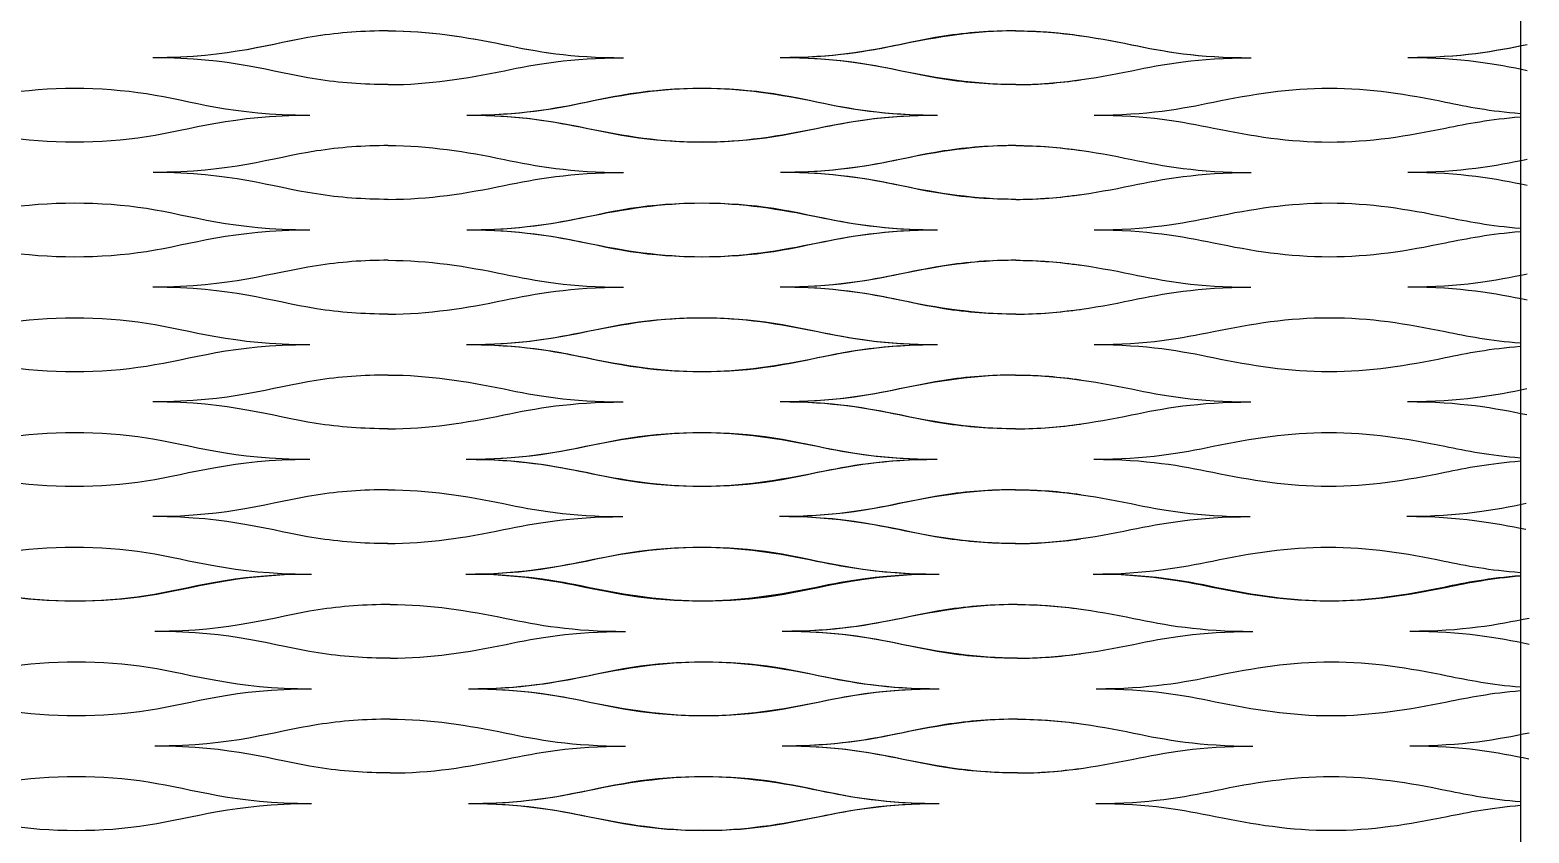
# Model space of a CAD drawing. Header units: millimetres. Extents: x 1 to 583, y -486 to -2.
# Drawn here: x 475.35 to 500.03, y -133.13 to -119.9 of the extents above; entities that cross this region are included whole.
import ezdxf

# ---------------------------------------------------------------- set-up
doc = ezdxf.new("R2010")
doc.units = ezdxf.units.MM
doc.header["$MEASUREMENT"] = 0
doc.layers.add('DEFAULT', color=7, linetype='Continuous')
doc.layers.add('dibujo', color=10, linetype='Continuous')

msp = doc.modelspace()

# ---------------------------------------------------------------- linework, layer by layer
at = {"layer": 'DEFAULT'}
for points, knots in [([(481.251, -119.915), (480.848, -119.915), (480.444, -119.945), (480.068, -120.004), (479.315, -120.122), (478.669, -120.358), (477.378, -120.358)], [0, 0, 0, 0, 1, 1, 1, 2, 2, 2, 2]), ([(481.253, -119.916), (480.85, -119.916), (480.446, -119.945), (480.07, -120.004), (479.317, -120.122), (478.671, -120.358), (477.38, -120.358)], [0, 0, 0, 0, 1, 1, 1, 2, 2, 2, 2]), ([(481.251, -119.915), (481.916, -119.915), (482.531, -120.015), (483.16, -120.144), (483.675, -120.251), (484.252, -120.358), (485.123, -120.358)], [0, 0, 0, 0, 1, 1, 1, 2, 2, 2, 2]), ([(481.253, -119.916), (481.919, -119.916), (482.534, -120.015), (483.163, -120.144), (483.678, -120.251), (484.255, -120.358), (485.127, -120.358)], [0, 0, 0, 0, 1, 1, 1, 2, 2, 2, 2]), ([(491.579, -119.915), (490.913, -119.915), (490.299, -120.015), (489.669, -120.144), (489.154, -120.251), (488.577, -120.358), (487.705, -120.358)], [0, 0, 0, 0, 1, 1, 1, 2, 2, 2, 2]), ([(491.581, -119.915), (491.177, -119.915), (490.774, -119.945), (490.397, -120.004), (489.644, -120.122), (488.999, -120.358), (487.708, -120.358)], [0, 0, 0, 0, 1, 1, 1, 2, 2, 2, 2]), ([(491.583, -119.916), (490.917, -119.916), (490.302, -120.015), (489.673, -120.144), (489.158, -120.251), (488.581, -120.358), (487.709, -120.358)], [0, 0, 0, 0, 1, 1, 1, 2, 2, 2, 2]), ([(491.583, -119.916), (491.179, -119.916), (490.776, -119.945), (490.399, -120.004), (489.646, -120.122), (489, -120.358), (487.709, -120.358)], [0, 0, 0, 0, 1, 1, 1, 2, 2, 2, 2]), ([(491.58, -119.915), (492.246, -119.915), (492.86, -120.015), (493.489, -120.144), (494.004, -120.251), (494.581, -120.358), (495.453, -120.358)], [0, 0, 0, 0, 1, 1, 1, 2, 2, 2, 2]), ([(491.583, -119.916), (492.248, -119.916), (492.863, -120.015), (493.492, -120.144), (494.007, -120.251), (494.585, -120.358), (495.456, -120.358)], [0, 0, 0, 0, 1, 1, 1, 2, 2, 2, 2]), ([(481.253, -120.801), (480.85, -120.801), (480.446, -120.772), (480.07, -120.713), (479.317, -120.594), (478.671, -120.358), (477.38, -120.358)], [0, 0, 0, 0, 1, 1, 1, 2, 2, 2, 2]), ([(481.253, -120.801), (481.919, -120.801), (482.534, -120.702), (483.163, -120.572), (483.678, -120.466), (484.255, -120.358), (485.127, -120.358)], [0, 0, 0, 0, 1, 1, 1, 2, 2, 2, 2]), ([(491.583, -120.801), (490.917, -120.801), (490.302, -120.702), (489.673, -120.572), (489.158, -120.466), (488.581, -120.358), (487.709, -120.358)], [0, 0, 0, 0, 1, 1, 1, 2, 2, 2, 2]), ([(491.583, -120.801), (491.179, -120.801), (490.776, -120.772), (490.399, -120.713), (489.646, -120.594), (489, -120.358), (487.709, -120.358)], [0, 0, 0, 0, 1, 1, 1, 2, 2, 2, 2]), ([(491.583, -120.801), (492.248, -120.801), (492.863, -120.702), (493.492, -120.572), (494.007, -120.466), (494.585, -120.358), (495.456, -120.358)], [0, 0, 0, 0, 1, 1, 1, 2, 2, 2, 2]), ([(472.215, -121.303), (473.506, -121.303), (474.152, -121.067), (474.905, -120.949), (475.658, -120.831), (476.519, -120.831), (477.272, -120.949), (478.025, -121.067), (478.671, -121.303), (479.962, -121.303)], [0, 0, 0, 0, 1, 1, 1, 2, 2, 2, 3, 3, 3, 3]), ([(482.544, -121.303), (483.836, -121.303), (484.481, -121.067), (485.234, -120.949), (485.988, -120.831), (486.848, -120.831), (487.602, -120.949), (488.355, -121.067), (489, -121.303), (490.292, -121.303)], [0, 0, 0, 0, 1, 1, 1, 2, 2, 2, 3, 3, 3, 3]), ([(482.544, -121.303), (483.416, -121.303), (483.993, -121.195), (484.508, -121.089), (485.138, -120.959), (485.752, -120.86), (486.418, -120.86), (487.084, -120.86), (487.698, -120.959), (488.327, -121.089), (488.842, -121.195), (489.42, -121.303), (490.291, -121.303)], [0, 0, 0, 0, 1, 1, 1, 2, 2, 2, 3, 3, 3, 4, 4, 4, 4]), ([(492.874, -121.303), (493.745, -121.303), (494.323, -121.195), (494.838, -121.089), (495.467, -120.959), (496.082, -120.86), (496.747, -120.86), (497.413, -120.86), (498.028, -120.959), (498.657, -121.089), (499.012, -121.163), (499.398, -121.237), (499.889, -121.275)], [0, 0, 0, 0, 1, 1, 1, 2, 2, 2, 3, 3, 3, 3.690413, 3.690413, 3.690413, 3.690413]), ([(472.215, -121.303), (473.506, -121.303), (474.152, -121.539), (474.905, -121.657), (475.658, -121.775), (476.519, -121.775), (477.272, -121.657), (478.025, -121.539), (478.671, -121.303), (479.962, -121.303)], [0, 0, 0, 0, 1, 1, 1, 2, 2, 2, 3, 3, 3, 3]), ([(482.544, -121.303), (483.416, -121.303), (483.993, -121.411), (484.508, -121.517), (485.137, -121.647), (485.752, -121.746), (486.417, -121.746), (487.083, -121.746), (487.698, -121.647), (488.327, -121.517), (488.842, -121.411), (489.42, -121.303), (490.291, -121.303)], [0, 0, 0, 0, 1, 1, 1, 2, 2, 2, 3, 3, 3, 4, 4, 4, 4]), ([(482.544, -121.303), (483.836, -121.303), (484.481, -121.539), (485.234, -121.657), (485.988, -121.775), (486.848, -121.775), (487.602, -121.657), (488.355, -121.539), (489, -121.303), (490.292, -121.303)], [0, 0, 0, 0, 1, 1, 1, 2, 2, 2, 3, 3, 3, 3]), ([(492.874, -121.303), (493.745, -121.303), (494.323, -121.411), (494.838, -121.517), (495.467, -121.647), (496.081, -121.746), (496.747, -121.746), (497.413, -121.746), (498.027, -121.647), (498.657, -121.517), (499.012, -121.444), (499.398, -121.37), (499.889, -121.331)], [0, 0, 0, 0, 1, 1, 1, 2, 2, 2, 3, 3, 3, 3.690428, 3.690428, 3.690428, 3.690428]), ([(481.253, -121.805), (480.85, -121.805), (480.446, -121.834), (480.07, -121.894), (479.316, -122.012), (478.671, -122.248), (477.38, -122.248)], [0, 0, 0, 0, 1, 1, 1, 2, 2, 2, 2]), ([(481.253, -121.805), (481.919, -121.805), (482.533, -121.904), (483.163, -122.034), (483.677, -122.14), (484.255, -122.248), (485.126, -122.248)], [0, 0, 0, 0, 1, 1, 1, 2, 2, 2, 2]), ([(491.582, -121.805), (490.916, -121.805), (490.302, -121.904), (489.673, -122.034), (489.158, -122.14), (488.58, -122.248), (487.709, -122.248)], [0, 0, 0, 0, 1, 1, 1, 2, 2, 2, 2]), ([(491.583, -121.805), (491.179, -121.805), (490.776, -121.834), (490.399, -121.894), (489.646, -122.012), (489, -122.248), (487.709, -122.248)], [0, 0, 0, 0, 1, 1, 1, 2, 2, 2, 2]), ([(491.583, -121.805), (492.248, -121.805), (492.863, -121.904), (493.492, -122.034), (494.007, -122.14), (494.584, -122.248), (495.456, -122.248)], [0, 0, 0, 0, 1, 1, 1, 2, 2, 2, 2]), ([(481.253, -122.691), (480.85, -122.691), (480.446, -122.661), (480.07, -122.602), (479.316, -122.484), (478.671, -122.248), (477.38, -122.248)], [0, 0, 0, 0, 1, 1, 1, 2, 2, 2, 2]), ([(481.253, -122.691), (481.918, -122.691), (482.533, -122.592), (483.162, -122.462), (483.677, -122.355), (484.255, -122.248), (485.126, -122.248)], [0, 0, 0, 0, 1, 1, 1, 2, 2, 2, 2]), ([(491.582, -122.691), (490.916, -122.691), (490.301, -122.592), (489.672, -122.462), (489.157, -122.355), (488.58, -122.248), (487.709, -122.248)], [0, 0, 0, 0, 1, 1, 1, 2, 2, 2, 2]), ([(491.583, -122.691), (491.179, -122.691), (490.776, -122.661), (490.399, -122.602), (489.646, -122.484), (489, -122.248), (487.709, -122.248)], [0, 0, 0, 0, 1, 1, 1, 2, 2, 2, 2]), ([(491.582, -122.691), (492.248, -122.691), (492.862, -122.592), (493.492, -122.462), (494.007, -122.355), (494.584, -122.248), (495.456, -122.248)], [0, 0, 0, 0, 1, 1, 1, 2, 2, 2, 2]), ([(472.215, -123.192), (473.506, -123.192), (474.152, -122.956), (474.905, -122.838), (475.658, -122.72), (476.519, -122.72), (477.272, -122.838), (478.025, -122.956), (478.671, -123.192), (479.962, -123.192)], [0, 0, 0, 0, 1, 1, 1, 2, 2, 2, 3, 3, 3, 3]), ([(482.544, -123.192), (483.836, -123.192), (484.481, -122.956), (485.234, -122.838), (485.988, -122.72), (486.848, -122.72), (487.602, -122.838), (488.355, -122.956), (489, -123.192), (490.292, -123.192)], [0, 0, 0, 0, 1, 1, 1, 2, 2, 2, 3, 3, 3, 3]), ([(482.544, -123.192), (483.415, -123.192), (483.993, -123.085), (484.508, -122.979), (485.137, -122.849), (485.751, -122.75), (486.417, -122.75), (487.083, -122.75), (487.697, -122.849), (488.326, -122.979), (488.841, -123.085), (489.419, -123.192), (490.29, -123.192)], [0, 0, 0, 0, 1, 1, 1, 2, 2, 2, 3, 3, 3, 4, 4, 4, 4]), ([(492.873, -123.192), (493.745, -123.192), (494.322, -123.085), (494.837, -122.979), (495.466, -122.849), (496.081, -122.75), (496.746, -122.75), (497.412, -122.75), (498.027, -122.849), (498.656, -122.979), (499.012, -123.052), (499.397, -123.126), (499.889, -123.165)], [0, 0, 0, 0, 1, 1, 1, 2, 2, 2, 3, 3, 3, 3.690981, 3.690981, 3.690981, 3.690981]), ([(472.215, -123.192), (473.506, -123.192), (474.152, -123.429), (474.905, -123.547), (475.658, -123.665), (476.519, -123.665), (477.272, -123.547), (478.025, -123.429), (478.67, -123.192), (479.962, -123.192)], [0, 0, 0, 0, 1, 1, 1, 2, 2, 2, 3, 3, 3, 3]), ([(482.544, -123.192), (483.415, -123.192), (483.992, -123.3), (484.507, -123.406), (485.136, -123.536), (485.751, -123.635), (486.416, -123.635), (487.082, -123.635), (487.696, -123.536), (488.326, -123.406), (488.841, -123.3), (489.419, -123.192), (490.29, -123.192)], [0, 0, 0, 0, 1, 1, 1, 2, 2, 2, 3, 3, 3, 4, 4, 4, 4]), ([(482.544, -123.192), (483.836, -123.192), (484.481, -123.429), (485.234, -123.547), (485.987, -123.665), (486.848, -123.665), (487.601, -123.547), (488.354, -123.429), (489, -123.192), (490.291, -123.192)], [0, 0, 0, 0, 1, 1, 1, 2, 2, 2, 3, 3, 3, 3]), ([(492.873, -123.192), (493.745, -123.192), (494.322, -123.3), (494.837, -123.406), (495.466, -123.536), (496.08, -123.635), (496.746, -123.635), (497.411, -123.635), (498.026, -123.536), (498.655, -123.406), (499.011, -123.333), (499.397, -123.259), (499.889, -123.22)], [0, 0, 0, 0, 1, 1, 1, 2, 2, 2, 3, 3, 3, 3.691001, 3.691001, 3.691001, 3.691001]), ([(481.253, -123.694), (480.849, -123.694), (480.446, -123.724), (480.069, -123.783), (479.316, -123.901), (478.67, -124.137), (477.379, -124.137)], [0, 0, 0, 0, 1, 1, 1, 2, 2, 2, 2]), ([(481.252, -123.694), (481.918, -123.694), (482.532, -123.793), (483.161, -123.923), (483.676, -124.03), (484.253, -124.137), (485.124, -124.137)], [0, 0, 0, 0, 1, 1, 1, 2, 2, 2, 2]), ([(491.58, -123.694), (490.915, -123.694), (490.3, -123.793), (489.67, -123.923), (489.155, -124.03), (488.578, -124.137), (487.706, -124.137)], [0, 0, 0, 0, 1, 1, 1, 2, 2, 2, 2]), ([(491.582, -123.694), (491.179, -123.694), (490.775, -123.724), (490.399, -123.783), (489.645, -123.901), (489, -124.137), (487.709, -124.137)], [0, 0, 0, 0, 1, 1, 1, 2, 2, 2, 2]), ([(491.582, -123.694), (492.247, -123.694), (492.862, -123.793), (493.49, -123.923), (494.005, -124.03), (494.582, -124.137), (495.454, -124.137)], [0, 0, 0, 0, 1, 1, 1, 2, 2, 2, 2]), ([(481.253, -124.58), (480.849, -124.58), (480.446, -124.551), (480.069, -124.492), (479.316, -124.373), (478.67, -124.137), (477.379, -124.137)], [0, 0, 0, 0, 1, 1, 1, 2, 2, 2, 2]), ([(481.251, -124.58), (481.917, -124.58), (482.531, -124.481), (483.16, -124.351), (483.675, -124.245), (484.253, -124.137), (485.124, -124.137)], [0, 0, 0, 0, 1, 1, 1, 2, 2, 2, 2]), ([(491.578, -124.58), (490.913, -124.58), (490.298, -124.481), (489.67, -124.351), (489.155, -124.245), (488.578, -124.137), (487.706, -124.137)], [0, 0, 0, 0, 1, 1, 1, 2, 2, 2, 2]), ([(491.582, -124.58), (491.179, -124.58), (490.775, -124.551), (490.399, -124.492), (489.645, -124.373), (489, -124.137), (487.709, -124.137)], [0, 0, 0, 0, 1, 1, 1, 2, 2, 2, 2]), ([(491.581, -124.58), (492.246, -124.58), (492.861, -124.481), (493.49, -124.351), (494.005, -124.245), (494.582, -124.137), (495.454, -124.137)], [0, 0, 0, 0, 1, 1, 1, 2, 2, 2, 2]), ([(472.215, -125.082), (473.506, -125.082), (474.152, -124.846), (474.905, -124.728), (475.658, -124.61), (476.519, -124.61), (477.272, -124.728), (478.025, -124.846), (478.67, -125.082), (479.962, -125.082)], [0, 0, 0, 0, 1, 1, 1, 2, 2, 2, 3, 3, 3, 3]), ([(482.544, -125.082), (483.836, -125.082), (484.481, -124.846), (485.234, -124.728), (485.987, -124.61), (486.848, -124.61), (487.601, -124.728), (488.354, -124.846), (489, -125.082), (490.291, -125.082)], [0, 0, 0, 0, 1, 1, 1, 2, 2, 2, 3, 3, 3, 3]), ([(482.541, -125.082), (483.413, -125.082), (483.99, -124.974), (484.505, -124.868), (485.134, -124.738), (485.749, -124.639), (486.414, -124.639), (487.08, -124.639), (487.694, -124.738), (488.323, -124.868), (488.838, -124.974), (489.415, -125.082), (490.286, -125.082)], [0, 0, 0, 0, 1, 1, 1, 2, 2, 2, 3, 3, 3, 4, 4, 4, 4]), ([(492.871, -125.082), (493.742, -125.082), (494.32, -124.974), (494.835, -124.868), (495.464, -124.738), (496.078, -124.639), (496.744, -124.639), (497.409, -124.639), (498.024, -124.738), (498.653, -124.868), (499.009, -124.942), (499.396, -125.016), (499.889, -125.055)], [0, 0, 0, 0, 1, 1, 1, 2, 2, 2, 3, 3, 3, 3.692672, 3.692672, 3.692672, 3.692672]), ([(472.215, -125.082), (473.506, -125.082), (474.151, -125.318), (474.904, -125.436), (475.657, -125.554), (476.518, -125.554), (477.271, -125.436), (478.024, -125.318), (478.669, -125.082), (479.96, -125.082)], [0, 0, 0, 0, 1, 1, 1, 2, 2, 2, 3, 3, 3, 3]), ([(482.541, -125.082), (483.413, -125.082), (483.99, -125.19), (484.504, -125.296), (485.133, -125.426), (485.747, -125.525), (486.412, -125.525), (487.078, -125.525), (487.693, -125.426), (488.322, -125.296), (488.837, -125.19), (489.415, -125.082), (490.286, -125.082)], [0, 0, 0, 0, 1, 1, 1, 2, 2, 2, 3, 3, 3, 4, 4, 4, 4]), ([(482.544, -125.082), (483.835, -125.082), (484.48, -125.318), (485.233, -125.436), (485.986, -125.554), (486.847, -125.554), (487.6, -125.436), (488.353, -125.318), (488.998, -125.082), (490.289, -125.082)], [0, 0, 0, 0, 1, 1, 1, 2, 2, 2, 3, 3, 3, 3]), ([(492.871, -125.082), (493.742, -125.082), (494.319, -125.19), (494.834, -125.296), (495.462, -125.426), (496.076, -125.525), (496.742, -125.525), (497.407, -125.525), (498.022, -125.426), (498.652, -125.296), (499.008, -125.222), (499.395, -125.148), (499.889, -125.109)], [0, 0, 0, 0, 1, 1, 1, 2, 2, 2, 3, 3, 3, 3.69275, 3.69275, 3.69275, 3.69275]), ([(481.251, -125.584), (480.847, -125.584), (480.444, -125.613), (480.067, -125.672), (479.314, -125.79), (478.669, -126.027), (477.378, -126.027)], [0, 0, 0, 0, 1, 1, 1, 2, 2, 2, 2]), ([(481.249, -125.584), (481.915, -125.584), (482.529, -125.683), (483.158, -125.813), (483.672, -125.919), (484.249, -126.027), (485.12, -126.027)], [0, 0, 0, 0, 1, 1, 1, 2, 2, 2, 2]), ([(491.575, -125.584), (490.91, -125.584), (490.295, -125.683), (489.665, -125.813), (489.15, -125.919), (488.572, -126.027), (487.701, -126.027)], [0, 0, 0, 0, 1, 1, 1, 2, 2, 2, 2]), ([(491.58, -125.584), (491.177, -125.584), (490.773, -125.613), (490.397, -125.672), (489.644, -125.79), (488.998, -126.027), (487.707, -126.027)], [0, 0, 0, 0, 1, 1, 1, 2, 2, 2, 2]), ([(491.579, -125.584), (492.244, -125.584), (492.858, -125.683), (493.487, -125.813), (494.001, -125.919), (494.578, -126.027), (495.449, -126.027)], [0, 0, 0, 0, 1, 1, 1, 2, 2, 2, 2]), ([(481.251, -126.469), (480.847, -126.469), (480.444, -126.44), (480.067, -126.381), (479.314, -126.263), (478.669, -126.027), (477.378, -126.027)], [0, 0, 0, 0, 1, 1, 1, 2, 2, 2, 2]), ([(481.247, -126.469), (481.913, -126.469), (482.527, -126.37), (483.156, -126.24), (483.671, -126.134), (484.249, -126.027), (485.12, -126.027)], [0, 0, 0, 0, 1, 1, 1, 2, 2, 2, 2]), ([(491.571, -126.469), (490.906, -126.469), (490.292, -126.37), (489.663, -126.24), (489.149, -126.134), (488.572, -126.027), (487.701, -126.027)], [0, 0, 0, 0, 1, 1, 1, 2, 2, 2, 2]), ([(491.58, -126.469), (491.177, -126.469), (490.773, -126.44), (490.397, -126.381), (489.644, -126.263), (488.998, -126.027), (487.707, -126.027)], [0, 0, 0, 0, 1, 1, 1, 2, 2, 2, 2]), ([(491.577, -126.469), (492.242, -126.469), (492.857, -126.37), (493.486, -126.24), (494.001, -126.134), (494.578, -126.027), (495.449, -126.027)], [0, 0, 0, 0, 1, 1, 1, 2, 2, 2, 2]), ([(472.215, -126.971), (473.506, -126.971), (474.151, -126.735), (474.904, -126.617), (475.657, -126.499), (476.518, -126.499), (477.271, -126.617), (478.024, -126.735), (478.669, -126.971), (479.96, -126.971)], [0, 0, 0, 0, 1, 1, 1, 2, 2, 2, 3, 3, 3, 3]), ([(482.537, -126.971), (483.407, -126.971), (483.985, -126.864), (484.5, -126.757), (485.129, -126.628), (485.743, -126.529), (486.409, -126.529), (487.074, -126.528), (487.688, -126.628), (488.316, -126.757), (488.831, -126.864), (489.407, -126.971), (490.278, -126.971)], [0, 0, 0, 0, 1, 1, 1, 2, 2, 2, 3, 3, 3, 4, 4, 4, 4]), ([(482.544, -126.971), (483.835, -126.971), (484.48, -126.735), (485.233, -126.617), (485.986, -126.499), (486.847, -126.499), (487.6, -126.617), (488.353, -126.735), (488.998, -126.971), (490.289, -126.971)], [0, 0, 0, 0, 1, 1, 1, 2, 2, 2, 3, 3, 3, 3]), ([(492.866, -126.971), (493.737, -126.971), (494.314, -126.864), (494.829, -126.757), (495.458, -126.628), (496.073, -126.529), (496.738, -126.529), (497.404, -126.528), (498.018, -126.628), (498.646, -126.757), (499.004, -126.831), (499.392, -126.906), (499.889, -126.945)], [0, 0, 0, 0, 1, 1, 1, 2, 2, 2, 3, 3, 3, 3.696337, 3.696337, 3.696337, 3.696337]), ([(472.214, -126.971), (473.504, -126.971), (474.15, -127.208), (474.902, -127.326), (475.655, -127.444), (476.515, -127.444), (477.268, -127.326), (478.021, -127.208), (478.666, -126.971), (479.956, -126.971)], [0, 0, 0, 0, 1, 1, 1, 2, 2, 2, 3, 3, 3, 3]), ([(482.537, -126.971), (483.407, -126.971), (483.984, -127.079), (484.498, -127.185), (485.126, -127.315), (485.739, -127.414), (486.404, -127.414), (487.07, -127.414), (487.684, -127.315), (488.314, -127.185), (488.829, -127.079), (489.407, -126.971), (490.278, -126.971)], [0, 0, 0, 0, 1, 1, 1, 2, 2, 2, 3, 3, 3, 4, 4, 4, 4]), ([(482.544, -126.971), (483.834, -126.971), (484.479, -127.208), (485.232, -127.326), (485.985, -127.444), (486.845, -127.444), (487.597, -127.326), (488.35, -127.208), (488.995, -126.971), (490.285, -126.971)], [0, 0, 0, 0, 1, 1, 1, 2, 2, 2, 3, 3, 3, 3]), ([(492.866, -126.971), (493.737, -126.971), (494.314, -127.079), (494.827, -127.185), (495.455, -127.315), (496.069, -127.414), (496.734, -127.414), (497.399, -127.414), (498.014, -127.315), (498.643, -127.185), (499.002, -127.111), (499.392, -127.037), (499.889, -126.998)], [0, 0, 0, 0, 1, 1, 1, 2, 2, 2, 3, 3, 3, 3.696477, 3.696477, 3.696477, 3.696477]), ([(481.246, -127.473), (480.843, -127.473), (480.44, -127.503), (480.063, -127.562), (479.311, -127.68), (478.666, -127.916), (477.375, -127.916)], [0, 0, 0, 0, 1, 1, 1, 2, 2, 2, 2]), ([(481.244, -127.473), (481.909, -127.473), (482.523, -127.572), (483.151, -127.702), (483.664, -127.808), (484.241, -127.916), (485.111, -127.916)], [0, 0, 0, 0, 1, 1, 1, 2, 2, 2, 2]), ([(491.564, -127.473), (490.899, -127.473), (490.284, -127.572), (489.654, -127.702), (489.139, -127.808), (488.562, -127.916), (487.691, -127.916)], [0, 0, 0, 0, 1, 1, 1, 2, 2, 2, 2]), ([(491.576, -127.473), (491.172, -127.473), (490.769, -127.503), (490.393, -127.562), (489.64, -127.68), (488.995, -127.916), (487.705, -127.916)], [0, 0, 0, 0, 1, 1, 1, 2, 2, 2, 2]), ([(491.573, -127.473), (492.239, -127.473), (492.852, -127.572), (493.48, -127.702), (493.994, -127.808), (494.57, -127.916), (495.441, -127.916)], [0, 0, 0, 0, 1, 1, 1, 2, 2, 2, 2]), ([(481.246, -128.359), (480.843, -128.359), (480.44, -128.329), (480.063, -128.27), (479.311, -128.152), (478.666, -127.916), (477.375, -127.916)], [0, 0, 0, 0, 1, 1, 1, 2, 2, 2, 2]), ([(481.24, -128.359), (481.905, -128.359), (482.519, -128.26), (483.148, -128.13), (483.663, -128.024), (484.241, -127.916), (485.111, -127.916)], [0, 0, 0, 0, 1, 1, 1, 2, 2, 2, 2]), ([(491.556, -128.359), (490.891, -128.359), (490.279, -128.26), (489.651, -128.13), (489.138, -128.024), (488.562, -127.916), (487.691, -127.916)], [0, 0, 0, 0, 1, 1, 1, 2, 2, 2, 2]), ([(491.576, -128.359), (491.172, -128.359), (490.769, -128.329), (490.393, -128.27), (489.64, -128.152), (488.995, -127.916), (487.705, -127.916)], [0, 0, 0, 0, 1, 1, 1, 2, 2, 2, 2]), ([(491.57, -128.359), (492.235, -128.359), (492.849, -128.26), (493.478, -128.13), (493.993, -128.024), (494.57, -127.916), (495.441, -127.916)], [0, 0, 0, 0, 1, 1, 1, 2, 2, 2, 2]), ([(472.214, -128.861), (473.504, -128.861), (474.15, -128.625), (474.902, -128.506), (475.655, -128.388), (476.515, -128.388), (477.268, -128.506), (478.021, -128.625), (478.666, -128.861), (479.956, -128.861)], [0, 0, 0, 0, 1, 1, 1, 2, 2, 2, 3, 3, 3, 3]), ([(482.527, -128.861), (483.398, -128.861), (483.975, -128.753), (484.49, -128.647), (485.119, -128.517), (485.733, -128.418), (486.398, -128.418), (487.063, -128.418), (487.676, -128.517), (488.303, -128.647), (488.817, -128.753), (489.392, -128.861), (490.263, -128.861)], [0, 0, 0, 0, 1, 1, 1, 2, 2, 2, 3, 3, 3, 4, 4, 4, 4]), ([(482.544, -128.861), (483.834, -128.861), (484.479, -128.625), (485.232, -128.506), (485.985, -128.388), (486.845, -128.388), (487.597, -128.506), (488.35, -128.625), (488.995, -128.861), (490.285, -128.861)], [0, 0, 0, 0, 1, 1, 1, 2, 2, 2, 3, 3, 3, 3]), ([(492.857, -128.861), (493.727, -128.861), (494.304, -128.753), (494.819, -128.647), (495.448, -128.517), (496.062, -128.418), (496.727, -128.418), (497.392, -128.418), (498.005, -128.517), (498.633, -128.647), (498.994, -128.722), (499.386, -128.797), (499.889, -128.835)], [0, 0, 0, 0, 1, 1, 1, 2, 2, 2, 3, 3, 3, 3.703201, 3.703201, 3.703201, 3.703201]), ([(472.213, -128.861), (473.502, -128.861), (474.147, -129.097), (474.899, -129.215), (475.651, -129.333), (476.511, -129.333), (477.263, -129.215), (478.015, -129.097), (478.659, -128.861), (479.949, -128.861)], [0, 0, 0, 0, 1, 1, 1, 2, 2, 2, 3, 3, 3, 3]), ([(472.244, -128.861), (473.535, -128.861), (474.18, -129.097), (474.934, -129.215), (475.687, -129.333), (476.548, -129.333), (477.301, -129.215), (478.054, -129.097), (478.7, -128.861), (479.991, -128.861)], [0, 0, 0, 0, 1, 1, 1, 2, 2, 2, 3, 3, 3, 3]), ([(482.527, -128.861), (483.398, -128.861), (483.973, -128.968), (484.486, -129.075), (485.113, -129.204), (485.725, -129.303), (486.39, -129.303), (487.055, -129.303), (487.669, -129.204), (488.299, -129.075), (488.815, -128.968), (489.392, -128.861), (490.263, -128.861)], [0, 0, 0, 0, 1, 1, 1, 2, 2, 2, 3, 3, 3, 4, 4, 4, 4]), ([(482.543, -128.861), (483.832, -128.861), (484.477, -129.097), (485.229, -129.215), (485.981, -129.333), (486.84, -129.333), (487.592, -129.215), (488.344, -129.097), (488.989, -128.861), (490.278, -128.861)], [0, 0, 0, 0, 1, 1, 1, 2, 2, 2, 3, 3, 3, 3]), ([(482.573, -128.861), (483.445, -128.861), (484.022, -128.968), (484.537, -129.075), (485.166, -129.205), (485.781, -129.304), (486.446, -129.304), (487.112, -129.304), (487.727, -129.205), (488.356, -129.075), (488.871, -128.968), (489.449, -128.861), (490.32, -128.861)], [0, 0, 0, 0, 1, 1, 1, 2, 2, 2, 3, 3, 3, 4, 4, 4, 4]), ([(482.573, -128.861), (483.864, -128.861), (484.51, -129.097), (485.263, -129.215), (486.016, -129.333), (486.877, -129.333), (487.63, -129.215), (488.383, -129.097), (489.029, -128.861), (490.32, -128.861)], [0, 0, 0, 0, 1, 1, 1, 2, 2, 2, 3, 3, 3, 3]), ([(492.857, -128.861), (493.727, -128.861), (494.303, -128.968), (494.816, -129.075), (495.443, -129.204), (496.055, -129.303), (496.719, -129.303), (497.384, -129.303), (497.999, -129.204), (498.628, -129.075), (498.991, -129), (499.385, -128.924), (499.889, -128.886)], [0, 0, 0, 0, 1, 1, 1, 2, 2, 2, 3, 3, 3, 3.703453, 3.703453, 3.703453, 3.703453]), ([(492.903, -128.861), (493.774, -128.861), (494.352, -128.968), (494.867, -129.075), (495.496, -129.205), (496.11, -129.304), (496.776, -129.304), (497.442, -129.304), (498.056, -129.205), (498.686, -129.075), (499.034, -129.003), (499.411, -128.93), (499.889, -128.891)], [0, 0, 0, 0, 1, 1, 1, 2, 2, 2, 3, 3, 3, 3.676888, 3.676888, 3.676888, 3.676888]), ([(481.282, -129.363), (480.878, -129.363), (480.475, -129.392), (480.098, -129.451), (479.345, -129.569), (478.7, -129.806), (477.408, -129.806)], [0, 0, 0, 0, 1, 1, 1, 2, 2, 2, 2]), ([(481.282, -129.363), (481.948, -129.363), (482.562, -129.462), (483.191, -129.592), (483.706, -129.698), (484.284, -129.806), (485.156, -129.806)], [0, 0, 0, 0, 1, 1, 1, 2, 2, 2, 2]), ([(491.611, -129.363), (490.946, -129.363), (490.331, -129.462), (489.702, -129.592), (489.187, -129.698), (488.609, -129.806), (487.738, -129.806)], [0, 0, 0, 0, 1, 1, 1, 2, 2, 2, 2]), ([(491.611, -129.363), (491.208, -129.363), (490.804, -129.392), (490.428, -129.451), (489.675, -129.569), (489.029, -129.806), (487.738, -129.806)], [0, 0, 0, 0, 1, 1, 1, 2, 2, 2, 2]), ([(491.611, -129.363), (492.277, -129.363), (492.892, -129.462), (493.521, -129.592), (494.036, -129.698), (494.613, -129.806), (495.485, -129.806)], [0, 0, 0, 0, 1, 1, 1, 2, 2, 2, 2]), ([(481.282, -130.248), (480.878, -130.248), (480.475, -130.219), (480.098, -130.16), (479.345, -130.042), (478.7, -129.806), (477.408, -129.806)], [0, 0, 0, 0, 1, 1, 1, 2, 2, 2, 2]), ([(481.282, -130.248), (481.948, -130.248), (482.562, -130.149), (483.191, -130.019), (483.706, -129.913), (484.284, -129.806), (485.156, -129.806)], [0, 0, 0, 0, 1, 1, 1, 2, 2, 2, 2]), ([(491.611, -130.248), (490.945, -130.248), (490.331, -130.149), (489.702, -130.019), (489.187, -129.913), (488.609, -129.806), (487.738, -129.806)], [0, 0, 0, 0, 1, 1, 1, 2, 2, 2, 2]), ([(491.611, -130.248), (491.208, -130.248), (490.804, -130.219), (490.428, -130.16), (489.675, -130.042), (489.029, -129.806), (487.738, -129.806)], [0, 0, 0, 0, 1, 1, 1, 2, 2, 2, 2]), ([(491.611, -130.248), (492.277, -130.248), (492.892, -130.149), (493.521, -130.019), (494.036, -129.913), (494.613, -129.806), (495.485, -129.806)], [0, 0, 0, 0, 1, 1, 1, 2, 2, 2, 2]), ([(472.244, -130.75), (473.535, -130.75), (474.18, -130.514), (474.934, -130.396), (475.687, -130.278), (476.548, -130.278), (477.301, -130.396), (478.054, -130.514), (478.7, -130.75), (479.991, -130.75)], [0, 0, 0, 0, 1, 1, 1, 2, 2, 2, 3, 3, 3, 3]), ([(482.573, -130.75), (483.864, -130.75), (484.51, -130.514), (485.263, -130.396), (486.016, -130.278), (486.877, -130.278), (487.63, -130.396), (488.383, -130.514), (489.029, -130.75), (490.32, -130.75)], [0, 0, 0, 0, 1, 1, 1, 2, 2, 2, 3, 3, 3, 3]), ([(482.573, -130.75), (483.445, -130.75), (484.022, -130.643), (484.537, -130.536), (485.166, -130.406), (485.781, -130.307), (486.446, -130.307), (487.112, -130.307), (487.727, -130.406), (488.356, -130.536), (488.871, -130.643), (489.448, -130.75), (490.32, -130.75)], [0, 0, 0, 0, 1, 1, 1, 2, 2, 2, 3, 3, 3, 4, 4, 4, 4]), ([(492.903, -130.75), (493.774, -130.75), (494.351, -130.643), (494.866, -130.536), (495.496, -130.406), (496.11, -130.307), (496.776, -130.307), (497.442, -130.307), (498.056, -130.406), (498.686, -130.536), (499.034, -130.608), (499.411, -130.681), (499.889, -130.72)], [0, 0, 0, 0, 1, 1, 1, 2, 2, 2, 3, 3, 3, 3.676952, 3.676952, 3.676952, 3.676952]), ([(472.244, -130.75), (473.535, -130.75), (474.18, -130.986), (474.934, -131.104), (475.687, -131.223), (476.548, -131.223), (477.301, -131.104), (478.054, -130.986), (478.699, -130.75), (479.991, -130.75)], [0, 0, 0, 0, 1, 1, 1, 2, 2, 2, 3, 3, 3, 3]), ([(482.573, -130.75), (483.445, -130.75), (484.022, -130.858), (484.537, -130.964), (485.166, -131.094), (485.78, -131.193), (486.446, -131.193), (487.112, -131.193), (487.727, -131.094), (488.356, -130.964), (488.871, -130.858), (489.448, -130.75), (490.32, -130.75)], [0, 0, 0, 0, 1, 1, 1, 2, 2, 2, 3, 3, 3, 4, 4, 4, 4]), ([(482.573, -130.75), (483.864, -130.75), (484.51, -130.986), (485.263, -131.104), (486.016, -131.223), (486.877, -131.223), (487.63, -131.104), (488.383, -130.986), (489.029, -130.75), (490.32, -130.75)], [0, 0, 0, 0, 1, 1, 1, 2, 2, 2, 3, 3, 3, 3]), ([(492.903, -130.75), (493.774, -130.75), (494.351, -130.858), (494.866, -130.964), (495.495, -131.094), (496.11, -131.193), (496.776, -131.193), (497.441, -131.193), (498.056, -131.094), (498.685, -130.964), (499.034, -130.892), (499.411, -130.82), (499.889, -130.78)], [0, 0, 0, 0, 1, 1, 1, 2, 2, 2, 3, 3, 3, 3.676968, 3.676968, 3.676968, 3.676968]), ([(481.282, -131.252), (480.878, -131.252), (480.475, -131.282), (480.098, -131.341), (479.345, -131.459), (478.699, -131.695), (477.408, -131.695)], [0, 0, 0, 0, 1, 1, 1, 2, 2, 2, 2]), ([(481.282, -131.252), (481.947, -131.252), (482.562, -131.351), (483.191, -131.481), (483.706, -131.587), (484.283, -131.695), (485.155, -131.695)], [0, 0, 0, 0, 1, 1, 1, 2, 2, 2, 2]), ([(491.611, -131.252), (490.945, -131.252), (490.33, -131.351), (489.701, -131.481), (489.186, -131.587), (488.609, -131.695), (487.737, -131.695)], [0, 0, 0, 0, 1, 1, 1, 2, 2, 2, 2]), ([(491.611, -131.252), (491.208, -131.252), (490.804, -131.282), (490.428, -131.341), (489.675, -131.459), (489.029, -131.695), (487.738, -131.695)], [0, 0, 0, 0, 1, 1, 1, 2, 2, 2, 2]), ([(491.611, -131.252), (492.277, -131.252), (492.891, -131.351), (493.521, -131.481), (494.035, -131.587), (494.613, -131.695), (495.484, -131.695)], [0, 0, 0, 0, 1, 1, 1, 2, 2, 2, 2]), ([(481.282, -132.138), (480.878, -132.138), (480.475, -132.108), (480.098, -132.049), (479.345, -131.931), (478.699, -131.695), (477.408, -131.695)], [0, 0, 0, 0, 1, 1, 1, 2, 2, 2, 2]), ([(481.281, -132.138), (481.947, -132.138), (482.562, -132.039), (483.191, -131.909), (483.706, -131.803), (484.283, -131.695), (485.155, -131.695)], [0, 0, 0, 0, 1, 1, 1, 2, 2, 2, 2]), ([(491.61, -132.138), (490.944, -132.138), (490.33, -132.039), (489.701, -131.909), (489.186, -131.803), (488.609, -131.695), (487.737, -131.695)], [0, 0, 0, 0, 1, 1, 1, 2, 2, 2, 2]), ([(491.611, -132.138), (491.208, -132.138), (490.804, -132.108), (490.428, -132.049), (489.675, -131.931), (489.029, -131.695), (487.738, -131.695)], [0, 0, 0, 0, 1, 1, 1, 2, 2, 2, 2]), ([(491.611, -132.138), (492.277, -132.138), (492.891, -132.039), (493.52, -131.909), (494.035, -131.803), (494.613, -131.695), (495.484, -131.695)], [0, 0, 0, 0, 1, 1, 1, 2, 2, 2, 2]), ([(472.244, -132.64), (473.535, -132.64), (474.18, -132.403), (474.934, -132.285), (475.687, -132.167), (476.548, -132.167), (477.301, -132.285), (478.054, -132.403), (478.699, -132.64), (479.991, -132.64)], [0, 0, 0, 0, 1, 1, 1, 2, 2, 2, 3, 3, 3, 3]), ([(482.572, -132.64), (483.444, -132.64), (484.021, -132.532), (484.536, -132.426), (485.165, -132.296), (485.78, -132.197), (486.446, -132.197), (487.111, -132.197), (487.726, -132.296), (488.355, -132.426), (488.87, -132.532), (489.447, -132.64), (490.319, -132.64)], [0, 0, 0, 0, 1, 1, 1, 2, 2, 2, 3, 3, 3, 4, 4, 4, 4]), ([(482.573, -132.64), (483.864, -132.64), (484.51, -132.403), (485.263, -132.285), (486.016, -132.167), (486.877, -132.167), (487.63, -132.285), (488.383, -132.403), (489.029, -132.64), (490.32, -132.64)], [0, 0, 0, 0, 1, 1, 1, 2, 2, 2, 3, 3, 3, 3]), ([(492.902, -132.64), (493.773, -132.64), (494.351, -132.532), (494.866, -132.426), (495.495, -132.296), (496.109, -132.197), (496.775, -132.197), (497.441, -132.197), (498.055, -132.296), (498.685, -132.426), (499.033, -132.498), (499.411, -132.57), (499.889, -132.61)], [0, 0, 0, 0, 1, 1, 1, 2, 2, 2, 3, 3, 3, 3.677524, 3.677524, 3.677524, 3.677524]), ([(472.244, -132.64), (473.535, -132.64), (474.18, -132.876), (474.933, -132.994), (475.687, -133.112), (476.547, -133.112), (477.3, -132.994), (478.053, -132.876), (478.699, -132.64), (479.99, -132.64)], [0, 0, 0, 0, 1, 1, 1, 2, 2, 2, 3, 3, 3, 3]), ([(482.572, -132.64), (483.444, -132.64), (484.021, -132.747), (484.536, -132.854), (485.165, -132.983), (485.779, -133.082), (486.445, -133.082), (487.11, -133.082), (487.725, -132.983), (488.355, -132.854), (488.87, -132.747), (489.447, -132.64), (490.319, -132.64)], [0, 0, 0, 0, 1, 1, 1, 2, 2, 2, 3, 3, 3, 4, 4, 4, 4]), ([(482.573, -132.64), (483.864, -132.64), (484.51, -132.876), (485.263, -132.994), (486.016, -133.112), (486.877, -133.112), (487.63, -132.994), (488.383, -132.876), (489.029, -132.64), (490.32, -132.64)], [0, 0, 0, 0, 1, 1, 1, 2, 2, 2, 3, 3, 3, 3]), ([(492.902, -132.64), (493.773, -132.64), (494.351, -132.747), (494.865, -132.854), (495.494, -132.983), (496.109, -133.082), (496.774, -133.082), (497.44, -133.082), (498.055, -132.983), (498.684, -132.854), (499.033, -132.782), (499.411, -132.709), (499.889, -132.67)], [0, 0, 0, 0, 1, 1, 1, 2, 2, 2, 3, 3, 3, 3.677546, 3.677546, 3.677546, 3.677546])]:
    msp.add_open_spline(points, degree=3, knots=knots, dxfattribs=at)
for points in [[(491.583, -119.916), (491.95, -119.916), (492.302, -119.946), (492.649, -119.995)], [(491.584, -119.915), (491.93, -119.915), (492.263, -119.942), (492.59, -119.986)], [(499.999, -120.144), (499.484, -120.251), (498.906, -120.358), (498.035, -120.358)], [(500.003, -120.144), (499.488, -120.251), (498.91, -120.358), (498.039, -120.358)], [(500.003, -120.572), (499.488, -120.466), (498.91, -120.358), (498.039, -120.358)], [(491.583, -120.801), (491.95, -120.801), (492.302, -120.771), (492.649, -120.722)], [(491.583, -121.805), (491.95, -121.805), (492.302, -121.835), (492.649, -121.884)], [(500.002, -122.034), (499.487, -122.14), (498.91, -122.248), (498.038, -122.248)], [(500.002, -122.462), (499.487, -122.355), (498.91, -122.248), (498.038, -122.248)], [(491.584, -122.691), (491.951, -122.691), (492.302, -122.661), (492.649, -122.612)], [(491.585, -123.694), (491.952, -123.694), (492.302, -123.724), (492.649, -123.773)], [(500, -123.923), (499.485, -124.03), (498.907, -124.137), (498.036, -124.137)], [(499.999, -124.351), (499.485, -124.245), (498.907, -124.137), (498.036, -124.137)], [(491.587, -124.58), (491.953, -124.58), (492.303, -124.55), (492.649, -124.502)], [(491.59, -125.584), (491.955, -125.584), (492.304, -125.614), (492.649, -125.662)], [(499.995, -125.813), (499.479, -125.919), (498.902, -126.027), (498.031, -126.027)], [(499.993, -126.24), (499.479, -126.134), (498.902, -126.027), (498.031, -126.027)], [(491.594, -126.469), (491.958, -126.469), (492.306, -126.44), (492.649, -126.392)], [(491.601, -127.473), (491.962, -127.473), (492.308, -127.502), (492.649, -127.55)], [(499.984, -127.702), (499.469, -127.808), (498.891, -127.916), (498.02, -127.916)], [(499.981, -128.13), (499.467, -128.024), (498.891, -127.916), (498.02, -127.916)], [(491.609, -128.359), (491.967, -128.359), (492.31, -128.33), (492.649, -128.283)], [(491.611, -129.363), (491.968, -129.363), (492.311, -129.391), (492.649, -129.438)], [(500.031, -129.592), (499.516, -129.698), (498.939, -129.806), (498.067, -129.806)], [(500.031, -130.019), (499.516, -129.913), (498.939, -129.806), (498.067, -129.806)], [(491.611, -130.248), (491.969, -130.248), (492.311, -130.22), (492.649, -130.173)], [(491.612, -131.252), (491.969, -131.252), (492.311, -131.281), (492.649, -131.327)], [(500.031, -131.481), (499.516, -131.587), (498.938, -131.695), (498.067, -131.695)], [(500.03, -131.909), (499.515, -131.803), (498.938, -131.695), (498.067, -131.695)], [(491.612, -132.138), (491.969, -132.138), (492.311, -132.109), (492.649, -132.063)]]:
    msp.add_open_spline(points, degree=3, dxfattribs=at)
at = {"layer": 'dibujo'}
msp.add_line((499.889, -96.763), (499.889, -193.807), dxfattribs=at)

doc.saveas('drawing.dxf')
